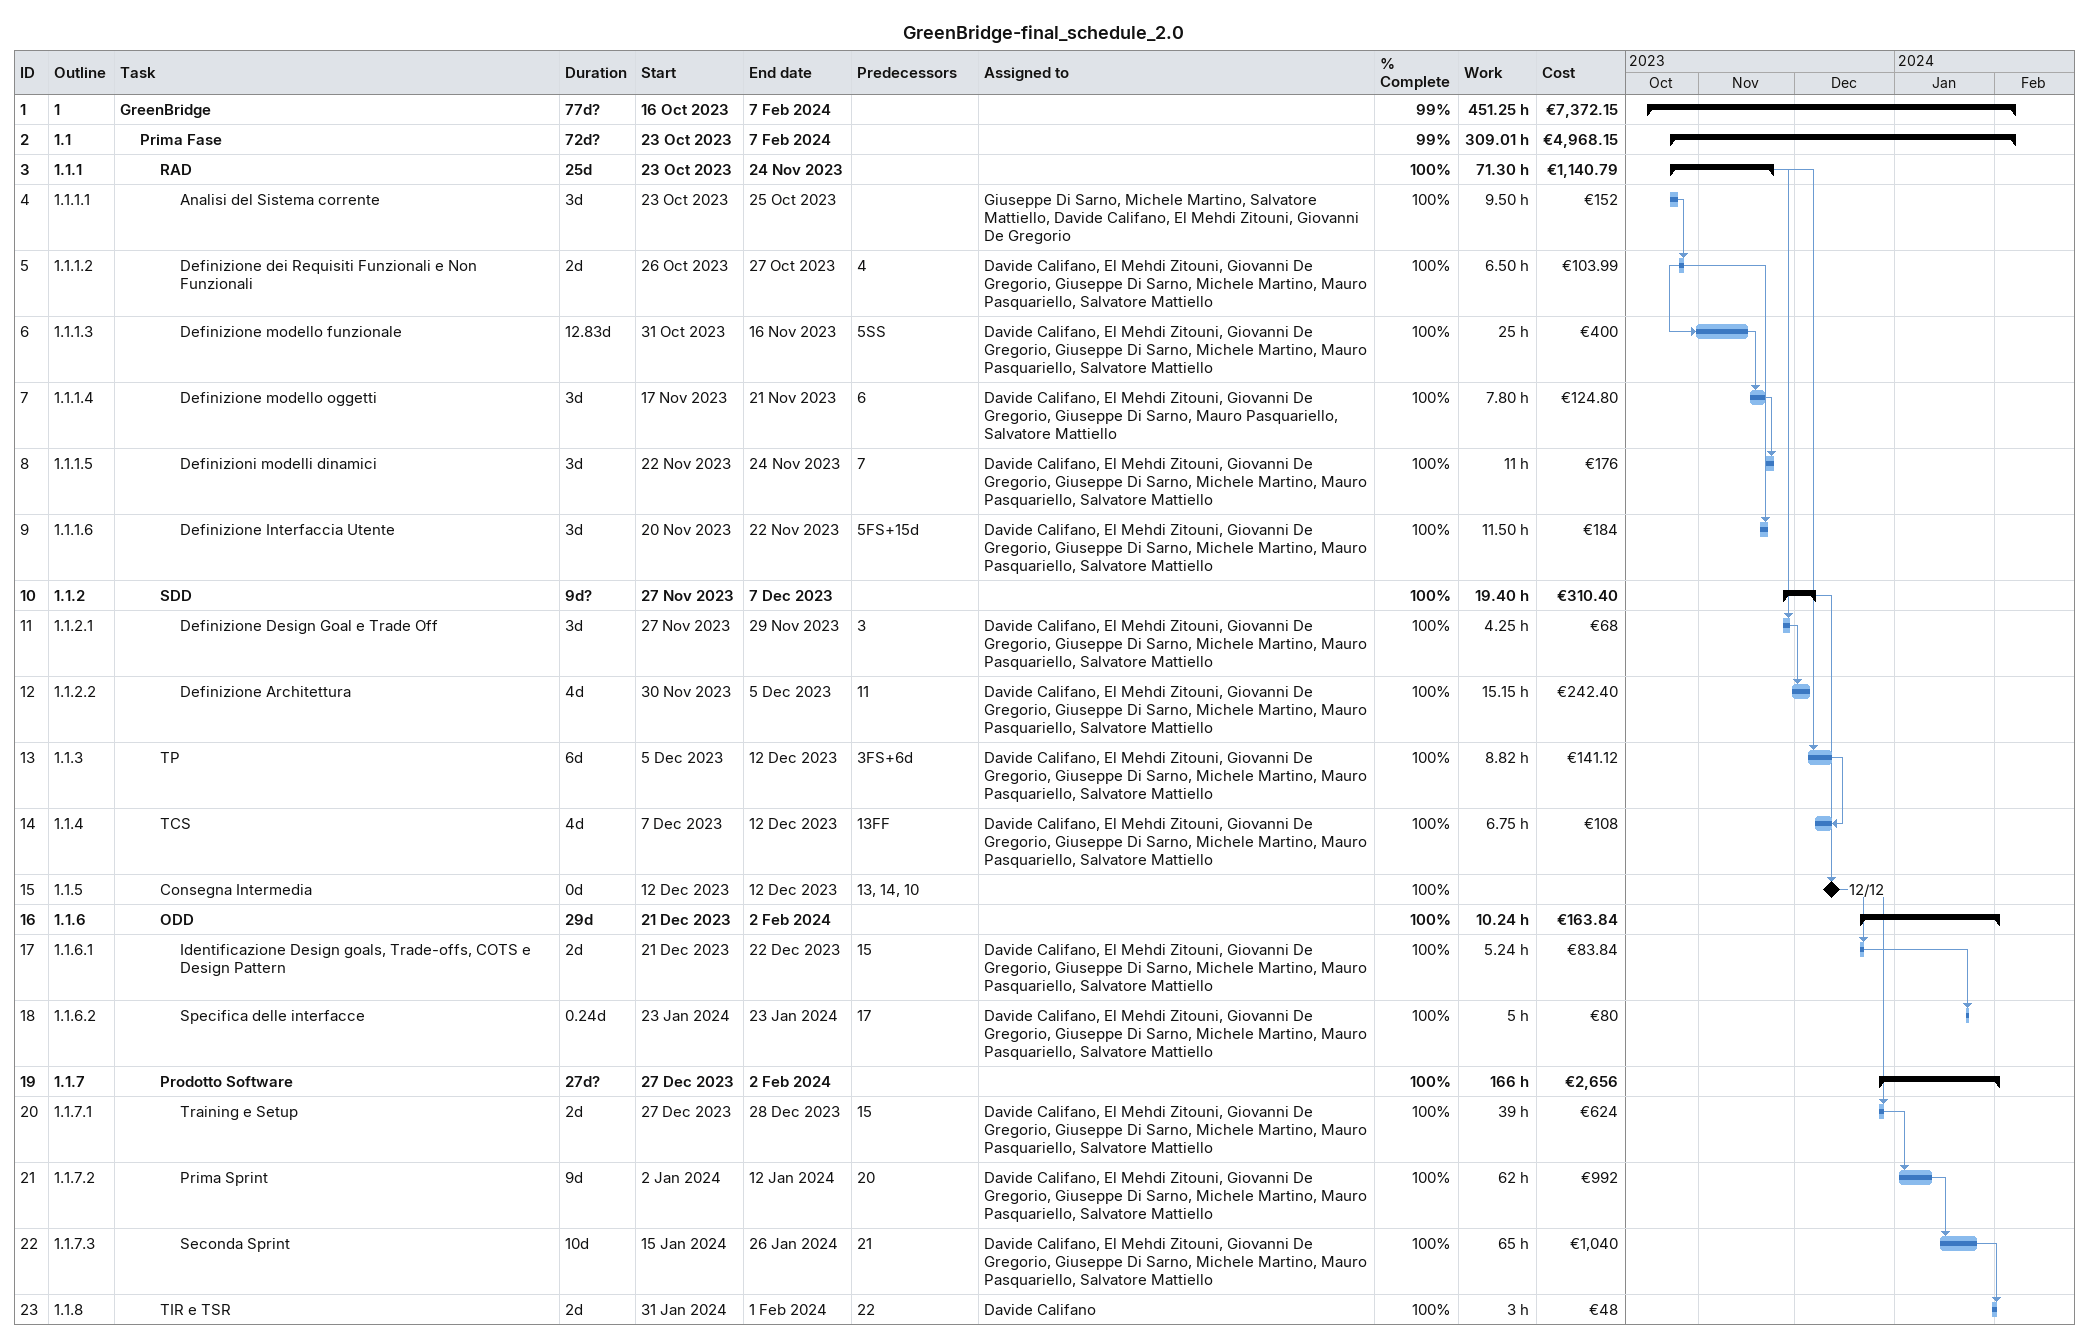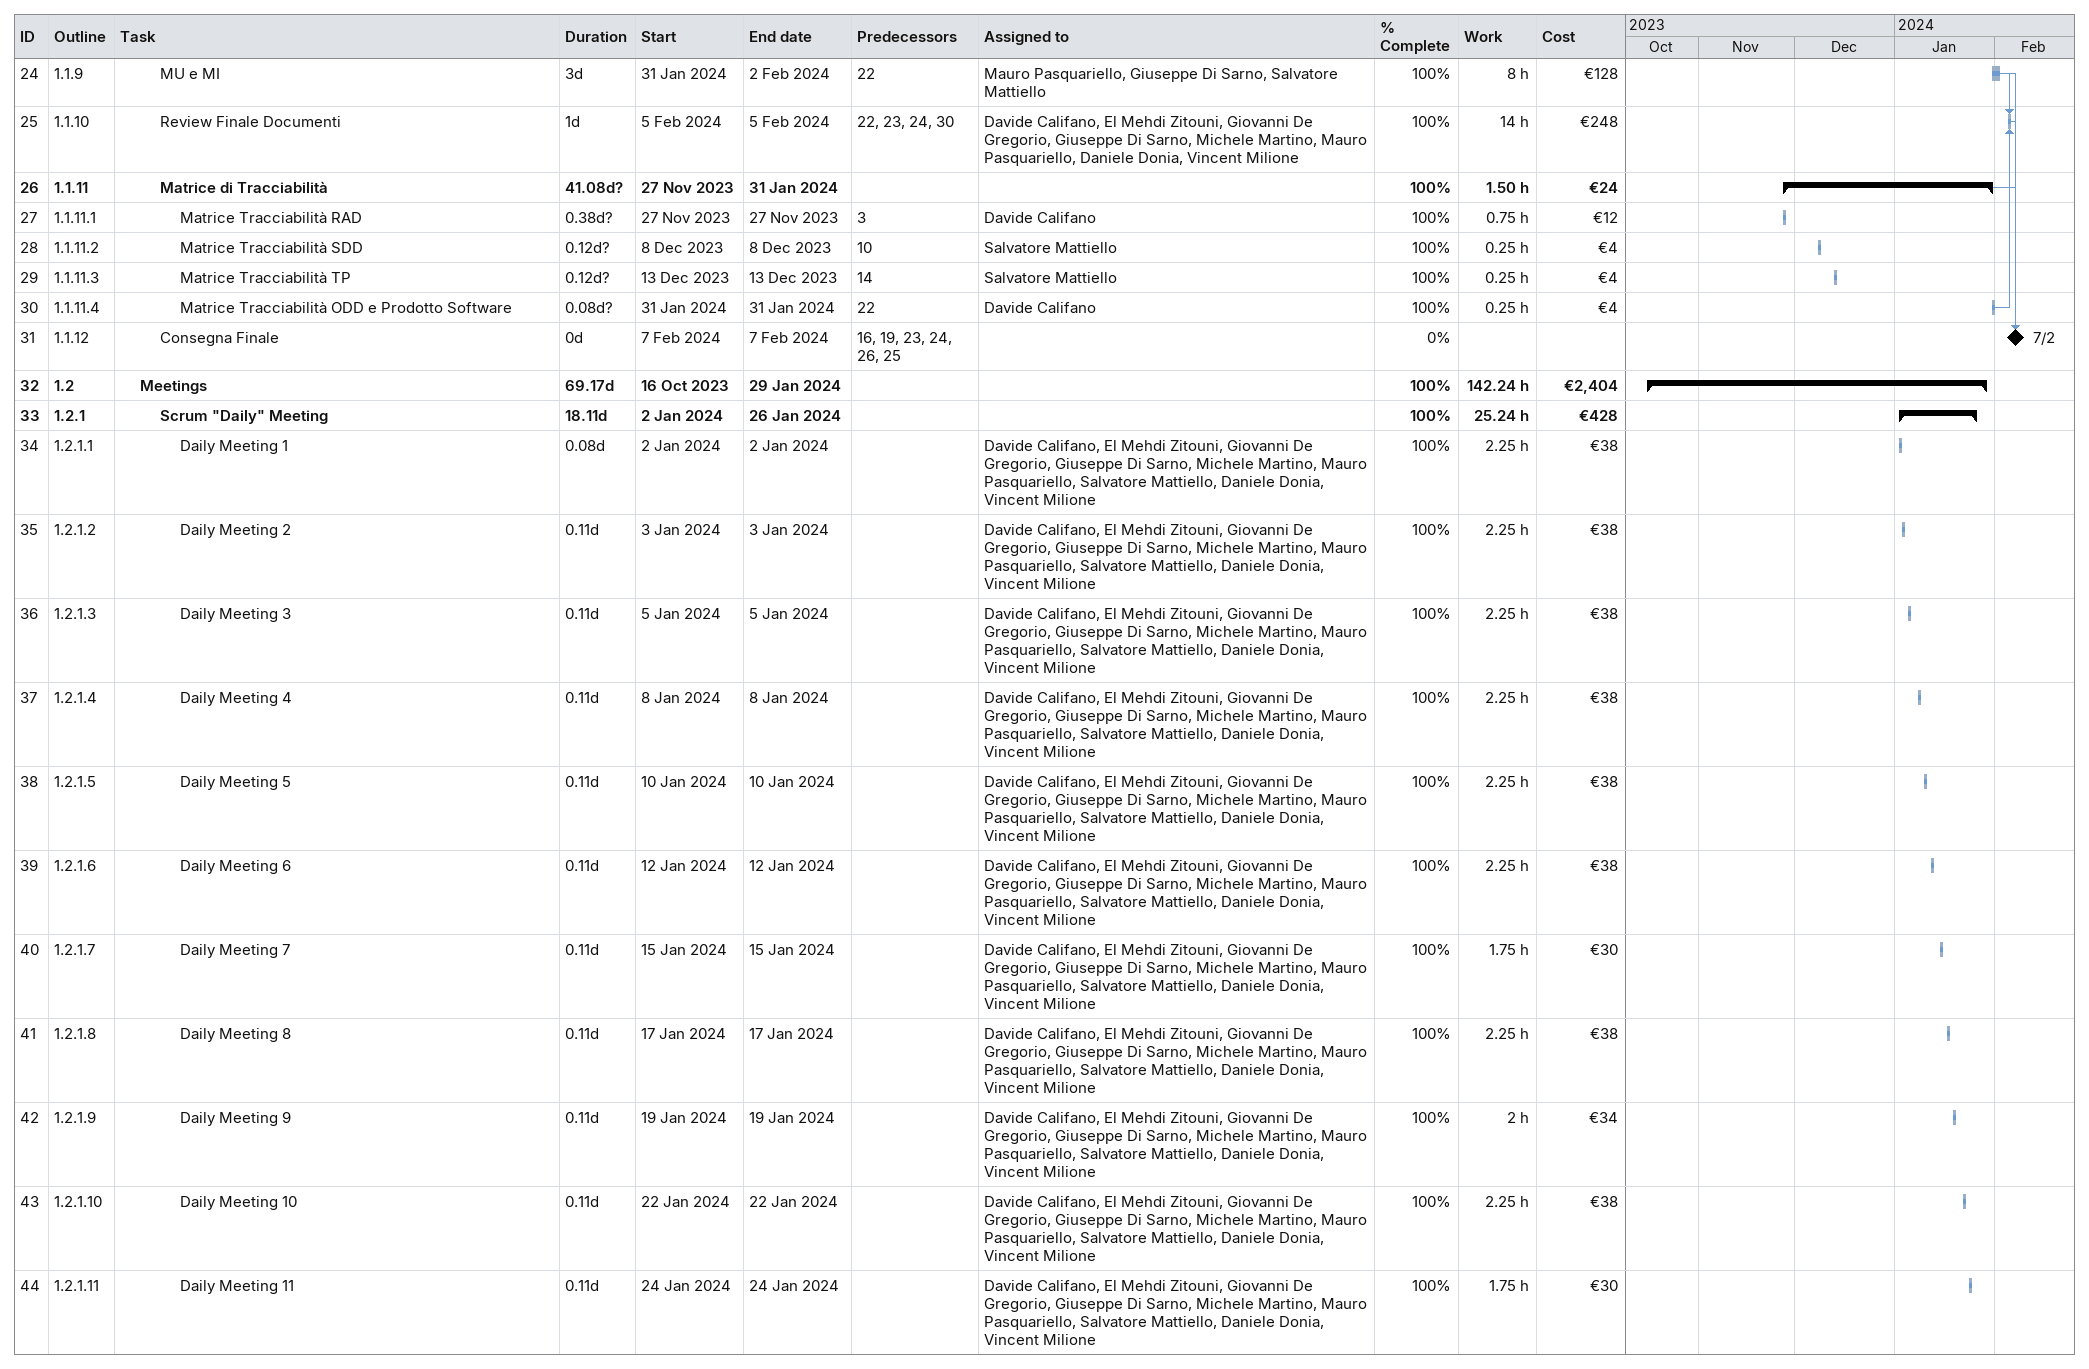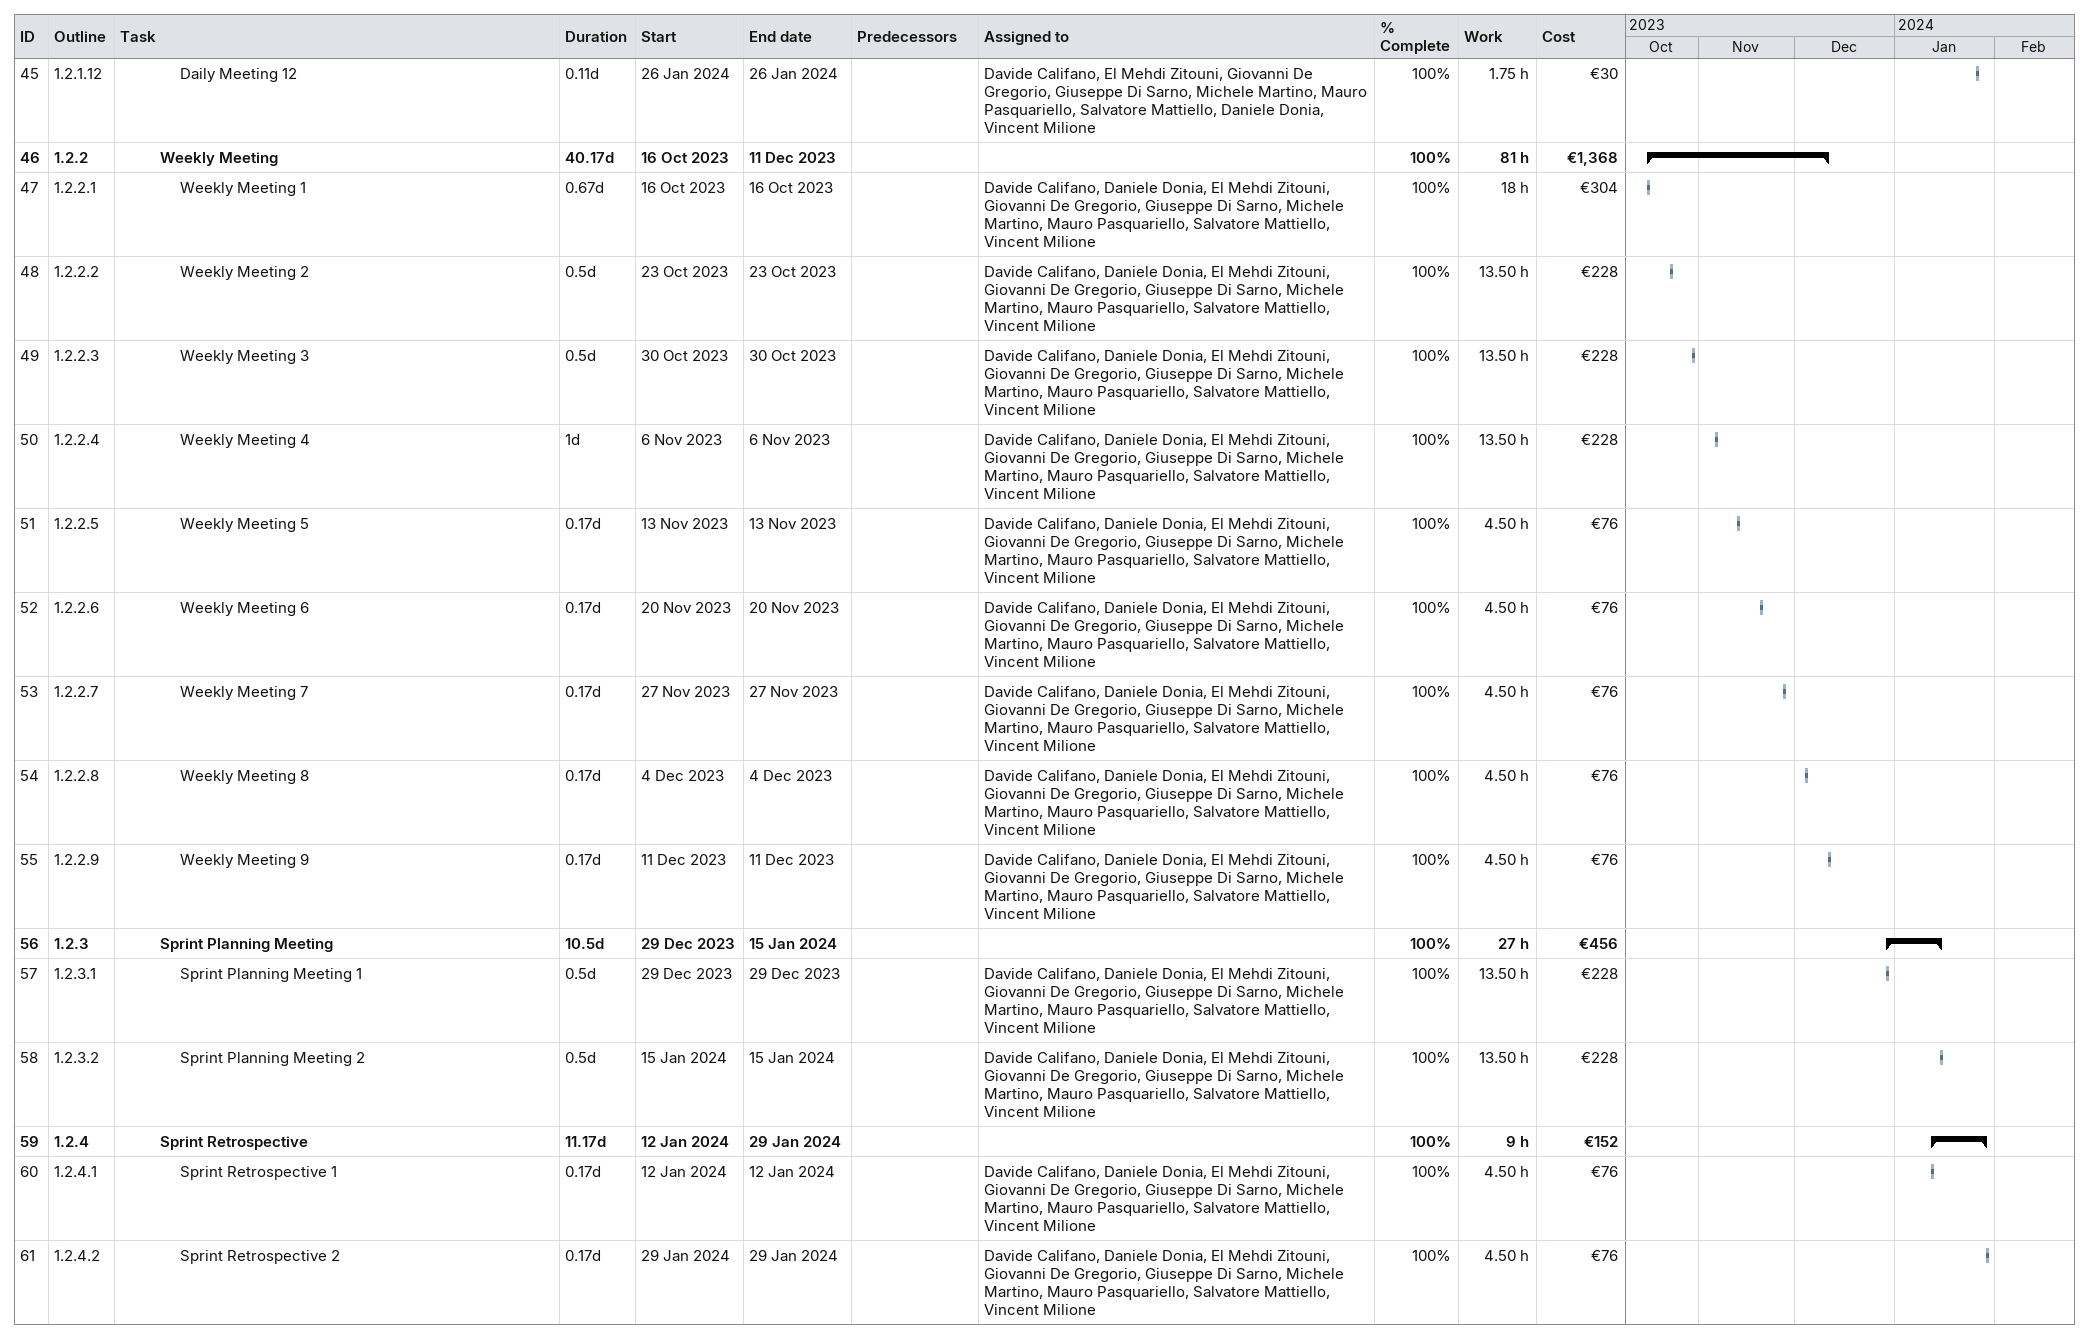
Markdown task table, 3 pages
GreenBridge-final_schedule_2.0

| ID | WBS | Task | Duration | Start | Finish | Predecessors | Resources | % complete | Work (h) | Cost (€) |
|---|---|---|---|---|---|---|---|---|---|---|
| 1 | 1 | **GreenBridge** | 77d? | 2023-10-16 | 2024-02-07 |  |  | 99 | 451.25 | 7372.15 |
| 2 | 1.1 | **Prima Fase** | 72d? | 2023-10-23 | 2024-02-07 |  |  | 99 | 309.01 | 4968.15 |
| 3 | 1.1.1 | **RAD** | 25d | 2023-10-23 | 2023-11-24 |  |  | 100 | 71.30 | 1140.79 |
| 4 | 1.1.1.1 | Analisi del Sistema corrente | 3d | 2023-10-23 | 2023-10-25 |  | Giuseppe Di Sarno, Michele Martino, Salvatore Mattiello, Davide Califano, El Mehdi Zitouni, Giovanni De Gregorio | 100 | 9.50 | 152 |
| 5 | 1.1.1.2 | Definizione dei Requisiti Funzionali e Non Funzionali | 2d | 2023-10-26 | 2023-10-27 | 4 | Davide Califano, El Mehdi Zitouni, Giovanni De Gregorio, Giuseppe Di Sarno, Michele Martino, Mauro Pasquariello, Salvatore Mattiello | 100 | 6.50 | 103.99 |
| 6 | 1.1.1.3 | Definizione modello funzionale | 12.83d | 2023-10-31 | 2023-11-16 | 5SS | Davide Califano, El Mehdi Zitouni, Giovanni De Gregorio, Giuseppe Di Sarno, Michele Martino, Mauro Pasquariello, Salvatore Mattiello | 100 | 25 | 400 |
| 7 | 1.1.1.4 | Definizione modello oggetti | 3d | 2023-11-17 | 2023-11-21 | 6 | Davide Califano, El Mehdi Zitouni, Giovanni De Gregorio, Giuseppe Di Sarno, Mauro Pasquariello, Salvatore Mattiello | 100 | 7.80 | 124.80 |
| 8 | 1.1.1.5 | Definizioni modelli dinamici | 3d | 2023-11-22 | 2023-11-24 | 7 | Davide Califano, El Mehdi Zitouni, Giovanni De Gregorio, Giuseppe Di Sarno, Michele Martino, Mauro Pasquariello, Salvatore Mattiello | 100 | 11 | 176 |
| 9 | 1.1.1.6 | Definizione Interfaccia Utente | 3d | 2023-11-20 | 2023-11-22 | 5FS+15d | Davide Califano, El Mehdi Zitouni, Giovanni De Gregorio, Giuseppe Di Sarno, Michele Martino, Mauro Pasquariello, Salvatore Mattiello | 100 | 11.50 | 184 |
| 10 | 1.1.2 | **SDD** | 9d? | 2023-11-27 | 2023-12-07 |  |  | 100 | 19.40 | 310.40 |
| 11 | 1.1.2.1 | Definizione Design Goal e Trade Off | 3d | 2023-11-27 | 2023-11-29 | 3 | Davide Califano, El Mehdi Zitouni, Giovanni De Gregorio, Giuseppe Di Sarno, Michele Martino, Mauro Pasquariello, Salvatore Mattiello | 100 | 4.25 | 68 |
| 12 | 1.1.2.2 | Definizione Architettura | 4d | 2023-11-30 | 2023-12-05 | 11 | Davide Califano, El Mehdi Zitouni, Giovanni De Gregorio, Giuseppe Di Sarno, Michele Martino, Mauro Pasquariello, Salvatore Mattiello | 100 | 15.15 | 242.40 |
| 13 | 1.1.3 | TP | 6d | 2023-12-05 | 2023-12-12 | 3FS+6d | Davide Califano, El Mehdi Zitouni, Giovanni De Gregorio, Giuseppe Di Sarno, Michele Martino, Mauro Pasquariello, Salvatore Mattiello | 100 | 8.82 | 141.12 |
| 14 | 1.1.4 | TCS | 4d | 2023-12-07 | 2023-12-12 | 13FF | Davide Califano, El Mehdi Zitouni, Giovanni De Gregorio, Giuseppe Di Sarno, Michele Martino, Mauro Pasquariello, Salvatore Mattiello | 100 | 6.75 | 108 |
| 15 | 1.1.5 | Consegna Intermedia | 0d | 2023-12-12 | 2023-12-12 | 13, 14, 10 |  | 100 |  |  |
| 16 | 1.1.6 | **ODD** | 29d | 2023-12-21 | 2024-02-02 |  |  | 100 | 10.24 | 163.84 |
| 17 | 1.1.6.1 | Identificazione Design goals, Trade-offs, COTS e Design Pattern | 2d | 2023-12-21 | 2023-12-22 | 15 | Davide Califano, El Mehdi Zitouni, Giovanni De Gregorio, Giuseppe Di Sarno, Michele Martino, Mauro Pasquariello, Salvatore Mattiello | 100 | 5.24 | 83.84 |
| 18 | 1.1.6.2 | Specifica delle interfacce | 0.24d | 2024-01-23 | 2024-01-23 | 17 | Davide Califano, El Mehdi Zitouni, Giovanni De Gregorio, Giuseppe Di Sarno, Michele Martino, Mauro Pasquariello, Salvatore Mattiello | 100 | 5 | 80 |
| 19 | 1.1.7 | **Prodotto Software** | 27d? | 2023-12-27 | 2024-02-02 |  |  | 100 | 166 | 2656 |
| 20 | 1.1.7.1 | Training e Setup | 2d | 2023-12-27 | 2023-12-28 | 15 | Davide Califano, El Mehdi Zitouni, Giovanni De Gregorio, Giuseppe Di Sarno, Michele Martino, Mauro Pasquariello, Salvatore Mattiello | 100 | 39 | 624 |
| 21 | 1.1.7.2 | Prima Sprint | 9d | 2024-01-02 | 2024-01-12 | 20 | Davide Califano, El Mehdi Zitouni, Giovanni De Gregorio, Giuseppe Di Sarno, Michele Martino, Mauro Pasquariello, Salvatore Mattiello | 100 | 62 | 992 |
| 22 | 1.1.7.3 | Seconda Sprint | 10d | 2024-01-15 | 2024-01-26 | 21 | Davide Califano, El Mehdi Zitouni, Giovanni De Gregorio, Giuseppe Di Sarno, Michele Martino, Mauro Pasquariello, Salvatore Mattiello | 100 | 65 | 1040 |
| 23 | 1.1.8 | TIR e TSR | 2d | 2024-01-31 | 2024-02-01 | 22 | Davide Califano | 100 | 3 | 48 |
| 24 | 1.1.9 | MU e MI | 3d | 2024-01-31 | 2024-02-02 | 22 | Mauro Pasquariello, Giuseppe Di Sarno, Salvatore Mattiello | 100 | 8 | 128 |
| 25 | 1.1.10 | Review Finale Documenti | 1d | 2024-02-05 | 2024-02-05 | 22, 23, 24, 30 | Davide Califano, El Mehdi Zitouni, Giovanni De Gregorio, Giuseppe Di Sarno, Michele Martino, Mauro Pasquariello, Daniele Donia, Vincent Milione | 100 | 14 | 248 |
| 26 | 1.1.11 | **Matrice di Tracciabilità** | 41.08d? | 2023-11-27 | 2024-01-31 |  |  | 100 | 1.50 | 24 |
| 27 | 1.1.11.1 | Matrice Tracciabilità RAD | 0.38d? | 2023-11-27 | 2023-11-27 | 3 | Davide Califano | 100 | 0.75 | 12 |
| 28 | 1.1.11.2 | Matrice Tracciabilità SDD | 0.12d? | 2023-12-08 | 2023-12-08 | 10 | Salvatore Mattiello | 100 | 0.25 | 4 |
| 29 | 1.1.11.3 | Matrice Tracciabilità TP | 0.12d? | 2023-12-13 | 2023-12-13 | 14 | Salvatore Mattiello | 100 | 0.25 | 4 |
| 30 | 1.1.11.4 | Matrice Tracciabilità ODD e Prodotto Software | 0.08d? | 2024-01-31 | 2024-01-31 | 22 | Davide Califano | 100 | 0.25 | 4 |
| 31 | 1.1.12 | Consegna Finale | 0d | 2024-02-07 | 2024-02-07 | 16, 19, 23, 24, 26, 25 |  | 0 |  |  |
| 32 | 1.2 | **Meetings** | 69.17d | 2023-10-16 | 2024-01-29 |  |  | 100 | 142.24 | 2404 |
| 33 | 1.2.1 | **Scrum "Daily" Meeting** | 18.11d | 2024-01-02 | 2024-01-26 |  |  | 100 | 25.24 | 428 |
| 34 | 1.2.1.1 | Daily Meeting 1 | 0.08d | 2024-01-02 | 2024-01-02 |  | Davide Califano, El Mehdi Zitouni, Giovanni De Gregorio, Giuseppe Di Sarno, Michele Martino, Mauro Pasquariello, Salvatore Mattiello, Daniele Donia, Vincent Milione | 100 | 2.25 | 38 |
| 35 | 1.2.1.2 | Daily Meeting 2 | 0.11d | 2024-01-03 | 2024-01-03 |  | Davide Califano, El Mehdi Zitouni, Giovanni De Gregorio, Giuseppe Di Sarno, Michele Martino, Mauro Pasquariello, Salvatore Mattiello, Daniele Donia, Vincent Milione | 100 | 2.25 | 38 |
| 36 | 1.2.1.3 | Daily Meeting 3 | 0.11d | 2024-01-05 | 2024-01-05 |  | Davide Califano, El Mehdi Zitouni, Giovanni De Gregorio, Giuseppe Di Sarno, Michele Martino, Mauro Pasquariello, Salvatore Mattiello, Daniele Donia, Vincent Milione | 100 | 2.25 | 38 |
| 37 | 1.2.1.4 | Daily Meeting 4 | 0.11d | 2024-01-08 | 2024-01-08 |  | Davide Califano, El Mehdi Zitouni, Giovanni De Gregorio, Giuseppe Di Sarno, Michele Martino, Mauro Pasquariello, Salvatore Mattiello, Daniele Donia, Vincent Milione | 100 | 2.25 | 38 |
| 38 | 1.2.1.5 | Daily Meeting 5 | 0.11d | 2024-01-10 | 2024-01-10 |  | Davide Califano, El Mehdi Zitouni, Giovanni De Gregorio, Giuseppe Di Sarno, Michele Martino, Mauro Pasquariello, Salvatore Mattiello, Daniele Donia, Vincent Milione | 100 | 2.25 | 38 |
| 39 | 1.2.1.6 | Daily Meeting 6 | 0.11d | 2024-01-12 | 2024-01-12 |  | Davide Califano, El Mehdi Zitouni, Giovanni De Gregorio, Giuseppe Di Sarno, Michele Martino, Mauro Pasquariello, Salvatore Mattiello, Daniele Donia, Vincent Milione | 100 | 2.25 | 38 |
| 40 | 1.2.1.7 | Daily Meeting 7 | 0.11d | 2024-01-15 | 2024-01-15 |  | Davide Califano, El Mehdi Zitouni, Giovanni De Gregorio, Giuseppe Di Sarno, Michele Martino, Mauro Pasquariello, Salvatore Mattiello, Daniele Donia, Vincent Milione | 100 | 1.75 | 30 |
| 41 | 1.2.1.8 | Daily Meeting 8 | 0.11d | 2024-01-17 | 2024-01-17 |  | Davide Califano, El Mehdi Zitouni, Giovanni De Gregorio, Giuseppe Di Sarno, Michele Martino, Mauro Pasquariello, Salvatore Mattiello, Daniele Donia, Vincent Milione | 100 | 2.25 | 38 |
| 42 | 1.2.1.9 | Daily Meeting 9 | 0.11d | 2024-01-19 | 2024-01-19 |  | Davide Califano, El Mehdi Zitouni, Giovanni De Gregorio, Giuseppe Di Sarno, Michele Martino, Mauro Pasquariello, Salvatore Mattiello, Daniele Donia, Vincent Milione | 100 | 2 | 34 |
| 43 | 1.2.1.10 | Daily Meeting 10 | 0.11d | 2024-01-22 | 2024-01-22 |  | Davide Califano, El Mehdi Zitouni, Giovanni De Gregorio, Giuseppe Di Sarno, Michele Martino, Mauro Pasquariello, Salvatore Mattiello, Daniele Donia, Vincent Milione | 100 | 2.25 | 38 |
| 44 | 1.2.1.11 | Daily Meeting 11 | 0.11d | 2024-01-24 | 2024-01-24 |  | Davide Califano, El Mehdi Zitouni, Giovanni De Gregorio, Giuseppe Di Sarno, Michele Martino, Mauro Pasquariello, Salvatore Mattiello, Daniele Donia, Vincent Milione | 100 | 1.75 | 30 |
| 45 | 1.2.1.12 | Daily Meeting 12 | 0.11d | 2024-01-26 | 2024-01-26 |  | Davide Califano, El Mehdi Zitouni, Giovanni De Gregorio, Giuseppe Di Sarno, Michele Martino, Mauro Pasquariello, Salvatore Mattiello, Daniele Donia, Vincent Milione | 100 | 1.75 | 30 |
| 46 | 1.2.2 | **Weekly Meeting** | 40.17d | 2023-10-16 | 2023-12-11 |  |  | 100 | 81 | 1368 |
| 47 | 1.2.2.1 | Weekly Meeting 1 | 0.67d | 2023-10-16 | 2023-10-16 |  | Davide Califano, Daniele Donia, El Mehdi Zitouni, Giovanni De Gregorio, Giuseppe Di Sarno, Michele Martino, Mauro Pasquariello, Salvatore Mattiello, Vincent Milione | 100 | 18 | 304 |
| 48 | 1.2.2.2 | Weekly Meeting 2 | 0.5d | 2023-10-23 | 2023-10-23 |  | Davide Califano, Daniele Donia, El Mehdi Zitouni, Giovanni De Gregorio, Giuseppe Di Sarno, Michele Martino, Mauro Pasquariello, Salvatore Mattiello, Vincent Milione | 100 | 13.50 | 228 |
| 49 | 1.2.2.3 | Weekly Meeting 3 | 0.5d | 2023-10-30 | 2023-10-30 |  | Davide Califano, Daniele Donia, El Mehdi Zitouni, Giovanni De Gregorio, Giuseppe Di Sarno, Michele Martino, Mauro Pasquariello, Salvatore Mattiello, Vincent Milione | 100 | 13.50 | 228 |
| 50 | 1.2.2.4 | Weekly Meeting 4 | 1d | 2023-11-06 | 2023-11-06 |  | Davide Califano, Daniele Donia, El Mehdi Zitouni, Giovanni De Gregorio, Giuseppe Di Sarno, Michele Martino, Mauro Pasquariello, Salvatore Mattiello, Vincent Milione | 100 | 13.50 | 228 |
| 51 | 1.2.2.5 | Weekly Meeting 5 | 0.17d | 2023-11-13 | 2023-11-13 |  | Davide Califano, Daniele Donia, El Mehdi Zitouni, Giovanni De Gregorio, Giuseppe Di Sarno, Michele Martino, Mauro Pasquariello, Salvatore Mattiello, Vincent Milione | 100 | 4.50 | 76 |
| 52 | 1.2.2.6 | Weekly Meeting 6 | 0.17d | 2023-11-20 | 2023-11-20 |  | Davide Califano, Daniele Donia, El Mehdi Zitouni, Giovanni De Gregorio, Giuseppe Di Sarno, Michele Martino, Mauro Pasquariello, Salvatore Mattiello, Vincent Milione | 100 | 4.50 | 76 |
| 53 | 1.2.2.7 | Weekly Meeting 7 | 0.17d | 2023-11-27 | 2023-11-27 |  | Davide Califano, Daniele Donia, El Mehdi Zitouni, Giovanni De Gregorio, Giuseppe Di Sarno, Michele Martino, Mauro Pasquariello, Salvatore Mattiello, Vincent Milione | 100 | 4.50 | 76 |
| 54 | 1.2.2.8 | Weekly Meeting 8 | 0.17d | 2023-12-04 | 2023-12-04 |  | Davide Califano, Daniele Donia, El Mehdi Zitouni, Giovanni De Gregorio, Giuseppe Di Sarno, Michele Martino, Mauro Pasquariello, Salvatore Mattiello, Vincent Milione | 100 | 4.50 | 76 |
| 55 | 1.2.2.9 | Weekly Meeting 9 | 0.17d | 2023-12-11 | 2023-12-11 |  | Davide Califano, Daniele Donia, El Mehdi Zitouni, Giovanni De Gregorio, Giuseppe Di Sarno, Michele Martino, Mauro Pasquariello, Salvatore Mattiello, Vincent Milione | 100 | 4.50 | 76 |
| 56 | 1.2.3 | **Sprint Planning Meeting** | 10.5d | 2023-12-29 | 2024-01-15 |  |  | 100 | 27 | 456 |
| 57 | 1.2.3.1 | Sprint Planning Meeting 1 | 0.5d | 2023-12-29 | 2023-12-29 |  | Davide Califano, Daniele Donia, El Mehdi Zitouni, Giovanni De Gregorio, Giuseppe Di Sarno, Michele Martino, Mauro Pasquariello, Salvatore Mattiello, Vincent Milione | 100 | 13.50 | 228 |
| 58 | 1.2.3.2 | Sprint Planning Meeting 2 | 0.5d | 2024-01-15 | 2024-01-15 |  | Davide Califano, Daniele Donia, El Mehdi Zitouni, Giovanni De Gregorio, Giuseppe Di Sarno, Michele Martino, Mauro Pasquariello, Salvatore Mattiello, Vincent Milione | 100 | 13.50 | 228 |
| 59 | 1.2.4 | **Sprint Retrospective** | 11.17d | 2024-01-12 | 2024-01-29 |  |  | 100 | 9 | 152 |
| 60 | 1.2.4.1 | Sprint Retrospective 1 | 0.17d | 2024-01-12 | 2024-01-12 |  | Davide Califano, Daniele Donia, El Mehdi Zitouni, Giovanni De Gregorio, Giuseppe Di Sarno, Michele Martino, Mauro Pasquariello, Salvatore Mattiello, Vincent Milione | 100 | 4.50 | 76 |
| 61 | 1.2.4.2 | Sprint Retrospective 2 | 0.17d | 2024-01-29 | 2024-01-29 |  | Davide Califano, Daniele Donia, El Mehdi Zitouni, Giovanni De Gregorio, Giuseppe Di Sarno, Michele Martino, Mauro Pasquariello, Salvatore Mattiello, Vincent Milione | 100 | 4.50 | 76 |
